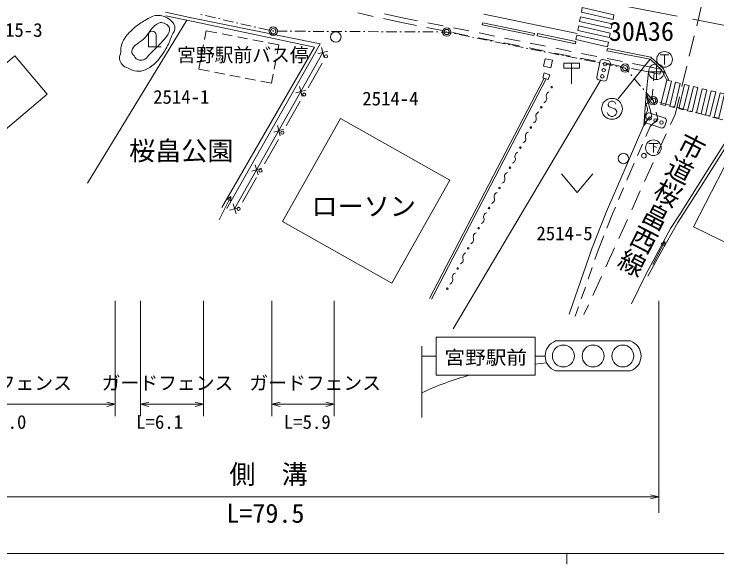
# Model space of a CAD drawing. Units: millimetres, scale not verified. Extents: x 40000 to 680000, y 20000 to 380000.
# Drawn here: x 215045 to 282372, y 204000 to 256663 of the extents above; entities that cross this region are included whole.
import ezdxf
from ezdxf.enums import TextEntityAlignment as Align

# ---------------------------------------------------------------- set-up
doc = ezdxf.new("R2010")
doc.units = ezdxf.units.MM
doc.header["$LTSCALE"] = 1000
doc.header["$PDMODE"] = 32
doc.header["$PDSIZE"] = 500
doc.linetypes.add('CHAIN', pattern=[18.5, 12, -1.5, 3.5, -1.5])
for name, color, linetype, lineweight in [('M-BGD', 7, 'Continuous', 13), ('M-BGD-EXST', 7, 'Continuous', 13), ('M-BMK', 2, 'CHAIN', 13), ('M-BMK-OTRS', 5, 'Continuous', 13), ('M-BMK-ROW', 30, 'Continuous', 13), ('M-BMK-SRVR', 3, 'Continuous', 13), ('M-STR-HTXT', 7, 'Continuous', 13), ('M-STR-STRC', 7, 'Continuous', 13), ('M-TTL-BAND', 7, 'Continuous', 13)]:
    doc.layers.add(name, color=color, linetype=linetype, lineweight=lineweight)
doc.layers.add('M-BMK-HTXT', color=7, linetype='Continuous')
doc.styles.add('@ＭＳ ゴシック', font='')
doc.styles.add('ＭＳ ゴシック', font='')
doc.styles.get('@ＭＳ ゴシック').set_extended_font_data('@MS Gothic')
doc.styles.get('ＭＳ ゴシック').set_extended_font_data('MS Gothic')

msp = doc.modelspace()

# ---------------------------------------------------------------- linework, layer by layer
at = {"layer": 'M-BGD'}
for p, q in [((280434, 255545), (280908, 257488)), ((231879, 256349), (229553, 256848)), ((247986, 256765), (249452, 256445)), ((250525, 256690), (252089, 256349)), ((222069, 240482), (231608, 256094)), ((229573, 256505), (231608, 256094)), ((250429, 256232), (251993, 255891)), ((251993, 255891), (253608, 255569)), ((252089, 256349), (253702, 256027)), ((254589, 255373), (256060, 255080)), ((254683, 255831), (256154, 255538)), ((257134, 255342), (258605, 255049)), ((227922, 253532), (227922, 254672)), ((228642, 254672), (228642, 253532)), ((233276, 254213), (233442, 255070)), ((233442, 255070), (234475, 254870)), ((234966, 254774), (235947, 254584)), ((257041, 254884), (258512, 254590)), ((259586, 254853), (261057, 254560)), ((279724, 252630), (280198, 254574)), ((236438, 254489), (237420, 254299)), ((237911, 254204), (238893, 254013)), ((239384, 253918), (240416, 253718)), ((259492, 254395), (260963, 254101)), ((261944, 253906), (263415, 253612)), ((262038, 254364), (263509, 254070)), ((264489, 253875), (265960, 253581)), ((227922, 253532), (229122, 253532)), ((232991, 252740), (233181, 253722)), ((240416, 253718), (240250, 252861)), ((244497, 253462), (244765, 252498)), ((264396, 253416), (265867, 253123)), ((266941, 253386), (268412, 253092)), ((236171, 238016), (244631, 252980)), ((244149, 252846), (245113, 253114)), ((266847, 252927), (268318, 252634)), ((269393, 252896), (270864, 252603)), ((271838, 253145), (275974, 252332)), ((232729, 251392), (232895, 252249)), ((240155, 252370), (239965, 251388)), ((244558, 251960), (243210, 249610)), ((269299, 252438), (270770, 252145)), ((270861, 250604), (271196, 252169)), ((272020, 252197), (271434, 252322)), ((271751, 251949), (273222, 251655)), ((272174, 251959), (271839, 250395)), ((271844, 252407), (273315, 252114)), ((274296, 251918), (275909, 251596)), ((233762, 251192), (232729, 251392)), ((274202, 251460), (275817, 251138)), ((276891, 250901), (275817, 251138)), ((275909, 251596), (277045, 251356)), ((277045, 251356), (276891, 250901)), ((279014, 249716), (279488, 251659)), ((235235, 250907), (234253, 251097)), ((236707, 250621), (235725, 250812)), ((238180, 250336), (237198, 250526)), ((239869, 250897), (239703, 250040)), ((265820, 250515), (254854, 229435)), ((276296, 250256), (276353, 251020)), ((239703, 250040), (238671, 250241)), ((255028, 229345), (266009, 250452)), ((271015, 250367), (271601, 250241)), ((277565, 250327), (277741, 250411)), ((242034, 249105), (242998, 249373)), ((242382, 249721), (242650, 248757)), ((276179, 248695), (276236, 249458)), ((275361, 245996), (275594, 248961)), ((276348, 248029), (276179, 248695)), ((278360, 247028), (278778, 248744)), ((242464, 248308), (241116, 245958)), ((272044, 248225), (271953, 248043)), ((271953, 248043), (271953, 247952)), ((271953, 247952), (272044, 247771)), ((272225, 248316), (272044, 248225)), ((272044, 247771), (272589, 247589)), ((272407, 248316), (272225, 248316)), ((272589, 248225), (272407, 248316)), ((272680, 248043), (272589, 248225)), ((271953, 247043), (271862, 247225)), ((272589, 247589), (272680, 247498)), ((272680, 247498), (272771, 247316)), ((272771, 247225), (272680, 247043)), ((272771, 247316), (272771, 247225)), ((275893, 247207), (277408, 246691)), ((276712, 246588), (276544, 247254)), ((272044, 246952), (271953, 247043)), ((272225, 246861), (272044, 246952)), ((272407, 246861), (272225, 246861)), ((272589, 246952), (272407, 246861)), ((272680, 247043), (272589, 246952)), ((275640, 247082), (275446, 246514)), ((275983, 245902), (276712, 246588)), ((277340, 245869), (277533, 246437)), ((277937, 246100), (278360, 247028)), ((240268, 245980), (240535, 245016)), ((275567, 244944), (275983, 245902)), ((277086, 245745), (275571, 246260)), ((239920, 245364), (240883, 245632)), ((276692, 243370), (277522, 245190)), ((240370, 244657), (239022, 242306)), ((274771, 243109), (275248, 244210)), ((274036, 241417), (274452, 242375)), ((275448, 240640), (276278, 242460)), ((237805, 241623), (238768, 241891)), ((238153, 242239), (238420, 241275)), ((267468, 241364), (268968, 239564)), ((268968, 239564), (270468, 241364)), ((273750, 240752), (274036, 241417)), ((238275, 241005), (236927, 238655)), ((272958, 238916), (273433, 240018)), ((274204, 237910), (275033, 239730)), ((234681, 236964), (235804, 239198)), ((235468, 238947), (235804, 239198)), ((235804, 239198), (235803, 238779)), ((235803, 238779), (235468, 238947)), ((236038, 238498), (236305, 237534)), ((235690, 237882), (236653, 238150)), ((272355, 237517), (272641, 238181)), ((271819, 236155), (272355, 237517)), ((272959, 235181), (273789, 237001)), ((270990, 234049), (271526, 235411)), ((276243, 232668), (277381, 234894)), ((277044, 234645), (277381, 234894)), ((277378, 234474), (277044, 234645)), ((277381, 234894), (277378, 234474)), ((270681, 233156), (270990, 234049)), ((271715, 232451), (272545, 234271)), ((270027, 231265), (270419, 232400)), ((270471, 229721), (271300, 231541)), ((269374, 229375), (269766, 230509)), ((268803, 227725), (269112, 228619)), ((269633, 227883), (270056, 228811))]:
    msp.add_line(p, q, dxfattribs=at)
for points in [[(218217, 248984), (212268, 243964), (209325, 247419), (205598, 244353), (201766, 248694), (206071, 252433), (204788, 253897), (201828, 251425), (200748, 252692), (201652, 253378), (197627, 258228), (205163, 264401), (209119, 259695), (209763, 260256), (212349, 257324), (210077, 255441), (213537, 251313), (215116, 252656)], [(259892, 255619), (264843, 254616), (264883, 254816), (259933, 255820)], [(265146, 254578), (268808, 253822), (268854, 254041), (265191, 254797)], [(265916, 252383), (266620, 252233), (266467, 251515), (265763, 251664)], [(265833, 251020), (266373, 250840), (266220, 250382), (265681, 250561)], [(246316, 246653), (256784, 240747), (251229, 230901), (240761, 236807)], [(291600, 230795), (289522, 231739), (288488, 229930), (285792, 231166), (286736, 233053), (280139, 236276), (284763, 245281), (296184, 239794)]]:
    msp.add_lwpolyline(points, close=True, dxfattribs=at)
for points in [[(234960, 238123), (243828, 253505), (231608, 256094)], [(235423, 238051), (244379, 253799), (231879, 256349)], [(276026, 252549), (271881, 253363), (271838, 253145)], [(277741, 250411), (277263, 251421), (276026, 252549)], [(277565, 250327), (277103, 251303), (275974, 252332)], [(268229, 227924), (270419, 234260), (271793, 237749), (273478, 241658), (275475, 246259), (276142, 246886), (275594, 248961), (275817, 251138)], [(274199, 228922), (275570, 231719), (277937, 236129), (278847, 237544), (281448, 241645), (284326, 246227)], [(284620, 246149), (280868, 240184), (278610, 236705), (277011, 233829), (275756, 231574)]]:
    msp.add_lwpolyline(points, dxfattribs=at)
for centre, radius in [((245864, 254468), 500), ((244931, 252611), 150), ((271643, 251868), 167), ((271517, 251282), 167), ((271392, 250695), 167), ((242837, 248959), 150), ((266546, 249662), 75), ((272316, 247589), 1000), ((265545, 247732), 75), ((275922, 246669), 167), ((276490, 246476), 167), ((277058, 246282), 167), ((264545, 245802), 75), ((240743, 245307), 150), ((263545, 243872), 75), ((273416, 242828), 500), ((275379, 243093), 221), ((238648, 241656), 150), ((262545, 241942), 75), ((261545, 240013), 75), ((236554, 238004), 150), ((260545, 238083), 75), ((259544, 236153), 75), ((258544, 234223), 75), ((257544, 232293), 75), ((256544, 230363), 75)]:
    msp.add_circle(centre, radius, dxfattribs=at)
for centre, radius, start, end in [((228282, 254672), 360, 0, 180), ((271465, 252014), 310, 95.72468, 150.08581), ((271873, 251933), 302, 5.03085, 60.77964), ((271177, 250640), 318, 186.47547, 239.33501), ((271564, 250559), 320, 276.70183, 329.10866), ((266431, 248828), 407, 106.45342, 198.75516), ((265660, 248566), 407, 286.45342, 18.75516), ((275190, 248495), 616, 301.97614, 49.03508), ((275112, 247507), 616, 301.97614, 49.03508), ((265431, 246898), 407, 106.45342, 198.75516), ((275885, 246905), 302, 88.32572, 144.07451), ((264660, 246636), 407, 286.45342, 18.75516), ((275034, 246519), 616, 301.97614, 49.03508), ((275756, 246509), 310, 179.01955, 233.38068), ((277213, 246437), 320, 359.9967, 52.40353), ((277087, 246062), 318, 269.77034, 322.62989), ((264430, 244968), 407, 106.45342, 198.75516), ((263660, 244706), 407, 286.45342, 18.75516), ((263430, 243038), 407, 106.45342, 198.75516), ((262660, 242777), 407, 286.45342, 18.75516), ((262430, 241108), 407, 106.45342, 198.75516), ((261660, 240847), 407, 286.45342, 18.75516), ((260659, 238917), 407, 286.45342, 18.75516), ((261430, 239178), 407, 106.45342, 198.75516), ((259659, 236987), 407, 286.45342, 18.75516), ((260430, 237249), 407, 106.45342, 198.75516), ((259430, 235319), 407, 106.45342, 198.75516), ((258659, 235057), 407, 286.45342, 18.75516), ((258429, 233389), 407, 106.45342, 198.75516), ((257659, 233127), 407, 286.45342, 18.75516), ((257429, 231459), 407, 106.45342, 198.75516), ((256659, 231197), 407, 286.45342, 18.75516)]:
    msp.add_arc(centre, radius, start, end, dxfattribs=at)
for points, knots in [([(225640, 254352), (225938, 254805), (226185, 255005), (226596, 255360), (226952, 255668), (227168, 255829), (227582, 256055), (228016, 256293), (228261, 256510), (228756, 256533), (229205, 256554), (229484, 256451), (229857, 256201), (230156, 256000), (230371, 255838), (230438, 255484), (230510, 255104), (230277, 254900), (230137, 254539), (229951, 254060), (229852, 253785), (229587, 253345), (229211, 252723), (228989, 252362), (228455, 251870), (228167, 251606), (227977, 251473), (227613, 251330), (227314, 251212), (227124, 251160), (226803, 251185), (226457, 251212), (226276, 251326), (225962, 251475), (225733, 251584), (225579, 251628), (225412, 251818), (225252, 251999), (225183, 252140), (225152, 252379), (225119, 252632), (225236, 252769), (225266, 253023), (225290, 253229), (225250, 253351), (225297, 253553), (225375, 253883), (225453, 254068), (225640, 254352)], [0, 0, 0, 0, 1, 1, 1, 2, 2, 2, 3, 3, 3, 4, 4, 4, 5, 5, 5, 6, 6, 6, 7, 7, 7, 8, 8, 8, 9, 9, 9, 10, 10, 10, 11, 11, 11, 12, 12, 12, 13, 13, 13, 14, 14, 14, 15, 15, 15, 16, 16, 16, 16]), ([(228974, 255827), (228192, 255497), (228054, 254874), (227458, 254269), (227014, 253820), (226422, 253749), (226315, 253127), (226280, 252923), (226427, 252820), (226544, 252649), (226644, 252502), (226698, 252399), (226855, 252317), (227004, 252239), (227113, 252241), (227281, 252254), (227404, 252264), (227477, 252284), (227582, 252348), (227800, 252481), (227860, 252633), (228039, 252815), (228520, 253304), (228821, 253547), (229275, 254061), (229497, 254313), (229651, 254439), (229805, 254736), (229896, 254913), (229967, 255026), (229950, 255225), (229938, 255369), (229886, 255454), (229784, 255557), (229620, 255722), (229480, 255773), (229254, 255827), (229148, 255853), (229075, 255870), (228974, 255827)], [0, 0, 0, 0, 1, 1, 1, 2, 2, 2, 3, 3, 3, 4, 4, 4, 5, 5, 5, 6, 6, 6, 7, 7, 7, 8, 8, 8, 9, 9, 9, 10, 10, 10, 11, 11, 11, 12, 12, 12, 13, 13, 13, 13])]:
    msp.add_open_spline(points, degree=3, knots=knots, dxfattribs=at)
at = {"layer": 'M-BGD-EXST'}
for p, q in [((276937, 252769), (277762, 252769)), ((277349, 252769), (277349, 251832)), ((275833, 244269), (276733, 244269)), ((276283, 244269), (276283, 243406)), ((276283, 244044), (276583, 243894))]:
    msp.add_line(p, q, dxfattribs=at)
for centre in [(277349, 252319), (276283, 243856)]:
    msp.add_circle(centre, 750, dxfattribs=at)
at = {"layer": 'M-BMK'}
msp.add_lwpolyline([(69608, 291409), (94180, 289054), (111797, 287107), (121403, 285810), (134883, 284032), (168616, 278506), (184277, 275388), (207366, 270715), (239675, 264214), (266799, 258746), (304542, 251379)], dxfattribs=at)
at = {"layer": 'M-BMK-OTRS'}
msp.add_line((260032, 256650), (268978, 254816), dxfattribs=at)
at = {"layer": 'M-BMK-ROW'}
for p, q in [((232932, 256618), (233078, 256584)), ((233371, 256517), (234345, 256293)), ((234638, 256226), (234784, 256193)), ((235076, 256126), (236051, 255902)), ((236343, 255835), (236490, 255801)), ((236782, 255734), (237757, 255510)), ((238049, 255443), (238195, 255410)), ((238488, 255343), (239462, 255119)), ((239755, 255052), (239871, 255025)), ((239871, 255025), (239902, 255025)), ((240202, 255023), (241202, 255018)), ((241502, 255017), (241652, 255016)), ((241952, 255015), (242952, 255009)), ((243252, 255008), (243402, 255007)), ((243702, 255006), (244702, 255001)), ((245002, 254999), (245152, 254998)), ((245452, 254997), (246452, 254992)), ((246752, 254990), (246902, 254989)), ((247202, 254988), (248202, 254983)), ((248502, 254981), (248652, 254980)), ((248952, 254979), (249952, 254974)), ((250252, 254972), (250402, 254972)), ((250702, 254970), (251702, 254965)), ((252002, 254963), (252152, 254963)), ((252452, 254961), (253452, 254956)), ((253752, 254954), (253902, 254954)), ((254202, 254952), (255201, 254947)), ((255501, 254946), (255651, 254945)), ((255951, 254943), (256488, 254940)), ((256488, 254940), (256942, 254849)), ((257236, 254789), (257383, 254760)), ((257677, 254700), (258658, 254502)), ((258952, 254443), (259099, 254413)), ((259393, 254354), (260373, 254156)), ((260667, 254096), (260814, 254067)), ((261108, 254007), (262088, 253809)), ((262382, 253750), (262529, 253720)), ((262824, 253661), (263804, 253463)), ((264098, 253404), (264245, 253374)), ((264539, 253314), (265519, 253116)), ((265813, 253057), (265960, 253027)), ((266254, 252968), (267234, 252770)), ((267529, 252711), (267676, 252681)), ((267970, 252621), (268950, 252424)), ((269244, 252364), (269391, 252334)), ((269685, 252275), (270665, 252077)), ((270959, 252018), (271106, 251988)), ((271400, 251929), (272381, 251731)), ((272675, 251671), (272822, 251641)), ((273116, 251582), (273578, 251489)), ((273578, 251489), (273923, 251088)), ((274118, 250861), (274216, 250747)), ((274412, 250520), (275064, 249762)), ((275260, 249534), (275358, 249421)), ((275554, 249193), (276206, 248435)), ((276463, 248305), (276608, 248266)), ((276897, 248186), (277861, 247922)), ((278151, 247842), (278295, 247802)), ((278585, 247723), (279549, 247458)), ((279838, 247379), (279983, 247339)), ((280272, 247260), (281237, 246995)), ((281526, 246916), (281670, 246876)), ((281960, 246797), (282924, 246532))]:
    msp.add_line(p, q, dxfattribs=at)
for centre in [(239871, 255025), (256488, 254940), (273578, 251489), (276273, 248357)]:
    msp.add_circle(centre, 400, dxfattribs=at)
for p in [(239871, 255025), (256488, 254940), (273578, 251489), (276273, 248357)]:
    msp.add_point(p, dxfattribs=at)
at = {"layer": 'M-BMK-SRVR'}
for p, q in [((276567, 251888), (276567, 250388)), ((277317, 251138), (275817, 251138))]:
    msp.add_line(p, q, dxfattribs=at)
msp.add_circle((276567, 251138), 750, dxfattribs=at)
at = {"layer": 'M-STR-HTXT'}
for p, q in [((275974, 252332), (272917, 248560)), ((271239, 250353), (257115, 226503)), ((224742, 229194), (224742, 218152)), ((227162, 229194), (227162, 218152)), ((233201, 229194), (233201, 218152)), ((239736, 229194), (239736, 218152)), ((245703, 229194), (245703, 218152)), ((276813, 229194), (276813, 208880)), ((224742, 219289), (223942, 219489)), ((227162, 219289), (227962, 219489)), ((233201, 219289), (232401, 219489)), ((239736, 219289), (240536, 219489)), ((245703, 219289), (244903, 219489)), ((224742, 219289), (202810, 219289)), ((224742, 219289), (223942, 219089)), ((233201, 219289), (227162, 219289)), ((227162, 219289), (227962, 219089)), ((233201, 219289), (232401, 219089)), ((245703, 219289), (239736, 219289)), ((239736, 219289), (240536, 219089)), ((245703, 219289), (244903, 219089)), ((276813, 210431), (198246, 210431)), ((276813, 210431), (276013, 210631)), ((276813, 210431), (276013, 210231))]:
    msp.add_line(p, q, dxfattribs=at)
at = {"layer": 'M-STR-STRC'}
for p, q in [((267697, 251973), (269197, 251973)), ((267697, 251973), (267697, 251473)), ((268447, 251973), (268447, 249973)), ((269197, 251973), (269197, 251473)), ((267697, 251473), (269197, 251473)), ((255474, 222064), (255474, 225704)), ((255474, 225704), (264969, 225704)), ((264969, 225704), (264969, 222064)), ((266916, 225353), (274101, 225353)), ((254100, 218034), (254100, 224852)), ((255474, 223884), (254100, 223884)), ((265916, 223884), (264969, 223884)), ((266058, 223273), (264969, 223118)), ((274101, 222480), (266916, 222480)), ((264969, 222064), (255474, 222064))]:
    msp.add_line(p, q, dxfattribs=at)
for points in [[(269473, 257276), (272504, 256593), (272417, 256151), (269386, 256835)], [(269300, 256402), (272332, 255719), (272244, 255277), (269213, 255961)], [(269128, 255528), (272159, 254845), (272072, 254403), (269040, 255086)], [(268955, 254654), (271986, 253971), (271899, 253529), (268868, 254212)], [(278003, 250223), (277451, 247911), (277013, 248015), (277565, 250327)], [(278853, 250020), (278301, 247708), (277863, 247812), (278415, 250125)], [(279704, 249818), (279152, 247505), (278714, 247610), (279266, 249922)], [(280554, 249615), (280002, 247303), (279564, 247407), (280116, 249720)], [(281404, 249413), (280852, 247100), (280415, 247204), (280967, 249517)], [(282255, 249210), (281703, 246898), (281265, 247002), (281817, 249314)], [(283105, 249008), (282553, 246695), (282115, 246799), (282667, 249112)]]:
    msp.add_lwpolyline(points, close=True, dxfattribs=at)
for centre in [(267662, 223916), (270509, 223916), (273355, 223916)]:
    msp.add_circle(centre, 1050, dxfattribs=at)
for centre, radius, start, end in [((267448, 223916), 1532, 110.30547, 249.69453), ((273569, 223916), 1532, 290.30547, 69.69453), ((266758, 192848), 30323, 105.52986, 114.67264)]:
    msp.add_arc(centre, radius, start, end, dxfattribs=at)
at = {"layer": 'M-TTL-BAND'}
for p, q in [((40000, 205000), (579000, 205000)), ((268000, 205000), (268000, 204000))]:
    msp.add_line(p, q, dxfattribs=at)

# ---------------------------------------------------------------- texts
at = {"layer": 'M-BGD', "style": 'ＭＳ ゴシック'}
for s, height, p in [('宮野駅前バス停', 1320, (236957, 252750)), ('桜畠公園', 1833, (231061, 243572)), ('ローソン', 1833, (248537, 238261))]:
    msp.add_text(s, height=height, dxfattribs=at).set_placement(p, align=Align.MIDDLE_CENTER)
at = {"layer": 'M-BMK-HTXT', "style": 'ＭＳ ゴシック'}
for s, p in [('2515-3', (215079, 254086)), ('2514-1', (231061, 247673)), ('2514-4', (251095, 247514)), ('2514-5', (267774, 234606))]:
    msp.add_text(s, height=1320, dxfattribs=at).set_placement(p, align=Align.BOTTOM_CENTER)
at = {"layer": 'M-BMK-HTXT', "style": '@ＭＳ ゴシック'}
msp.add_text('市道桜畠西線', height=1833, rotation=242.856, dxfattribs=at).set_placement((275773, 239083), align=Align.BOTTOM_CENTER)
at = {"layer": 'M-BMK-SRVR', "style": 'ＭＳ ゴシック'}
msp.add_text('30A36', height=1833, dxfattribs=at).set_placement((272019, 253544), align=Align.BOTTOM_LEFT)
at = {"layer": 'M-STR-HTXT', "style": 'ＭＳ ゴシック'}
for s, height, p in [('ガードフェンス', 1320, (214286, 220278)), ('ガードフェンス', 1320, (229744, 220278)), ('ガードフェンス', 1320, (243888, 220278)), ('L=22.0', 1320, (213531, 216544)), ('L=6.1', 1320, (228989, 216544)), ('L=5.9', 1320, (243132, 216544)), ('側\u3000溝', 1833, (239423, 211122)), ('L=79.5', 1833, (239121, 207389))]:
    msp.add_text(s, height=height, dxfattribs=at).set_placement(p, align=Align.BOTTOM_CENTER)
at = {"layer": 'M-STR-STRC', "style": 'ＭＳ ゴシック', "width": 1.1}
msp.add_text('宮野駅前', height=1320, dxfattribs=at).set_placement((260223, 222718), align=Align.BOTTOM_CENTER)

doc.saveas('drawing.dxf')
